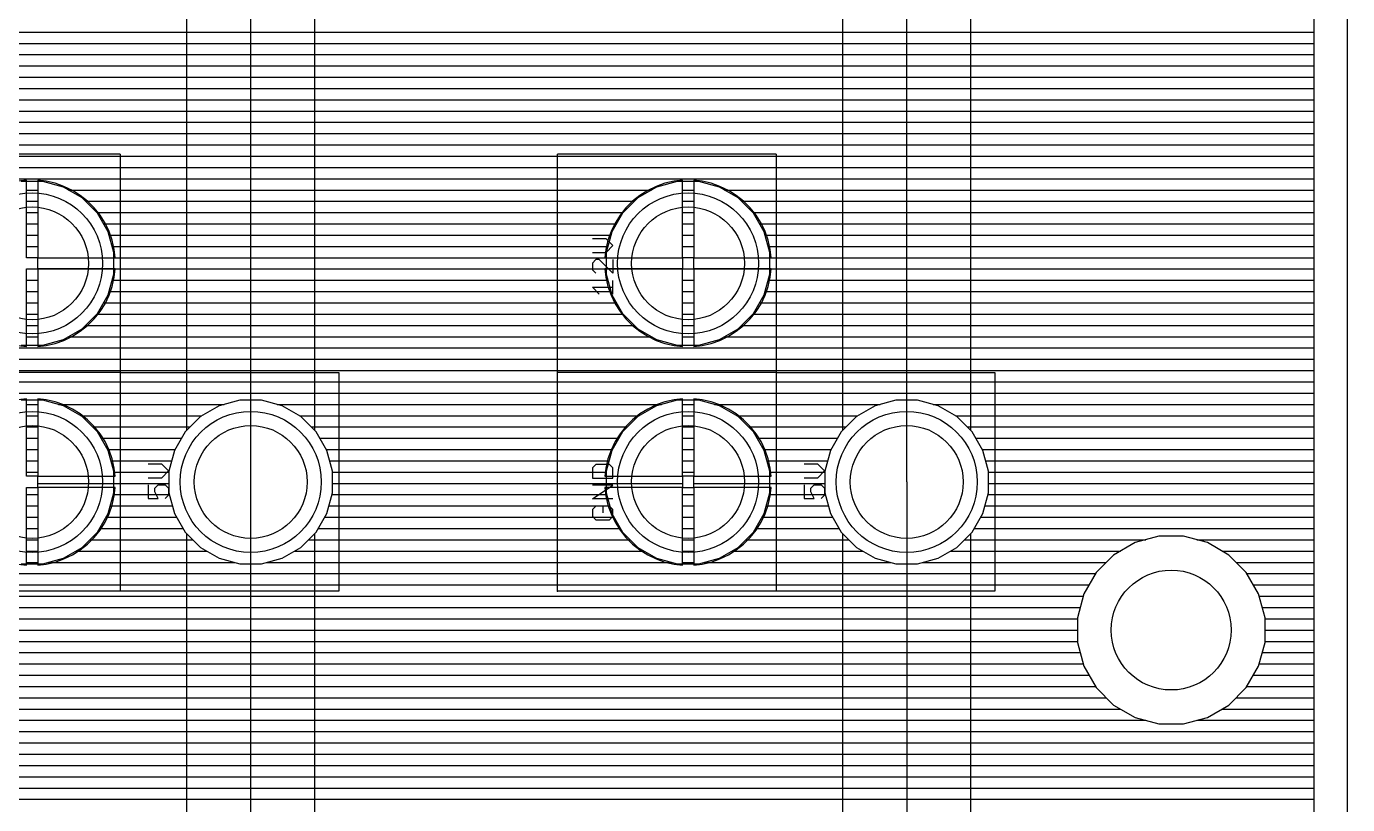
# Model space of a CAD drawing. Extents: x 0 to 5.05, y 0 to 8.75.
# Drawn here: x 3.177 to 5.05, y 6.553 to 7.656 of the extents above; entities that cross this region are included whole.
import ezdxf

# ---------------------------------------------------------------- set-up
doc = ezdxf.new("R2010")
doc.units = 0
for name, color, linetype in [('1', 22, 'CONTINUOUS'), ('16', 175, 'CONTINUOUS'), ('17', 82, 'CONTINUOUS'), ('20', 6, 'CONTINUOUS'), ('21', 253, 'CONTINUOUS'), ('23', 7, 'CONTINUOUS'), ('44', 253, 'CONTINUOUS'), ('51', 253, 'CONTINUOUS')]:
    doc.layers.add(name, color=color, linetype=linetype)

# ---------------------------------------------------------------- blocks, each defined once
blk = doc.blocks.new('ROUNDP')
blk.add_circle((0, 0), 0.5)

msp = doc.modelspace()

# ---------------------------------------------------------------- linework, layer by layer
at = {"layer": '1'}
for p, q in [((5.002, 8.702), (5.002, 0.048)), ((3.495, 7.01), (3.495, 7.94)), ((3.404, 7.866951), (3.404, 7.083049)), ((3.586, 7.083049), (3.586, 7.866951)), ((0.048, 7.648), (3.404, 7.648)), ((3.586, 7.648), (5.002, 7.648)), ((0.048, 7.632), (3.404, 7.632)), ((3.586, 7.632), (5.002, 7.632)), ((2.378932, 7.616), (3.404, 7.616)), ((3.586, 7.616), (5.002, 7.616)), ((2.412455, 7.6), (3.404, 7.6)), ((3.586, 7.6), (5.002, 7.6)), ((2.430049, 7.584), (3.404, 7.584)), ((2.442572, 7.568), (3.404, 7.568)), ((3.586, 7.584), (5.002, 7.584)), ((3.586, 7.568), (5.002, 7.568)), ((2.45181, 7.552), (3.404, 7.552)), ((3.586, 7.552), (5.002, 7.552)), ((2.456786, 7.536), (3.404, 7.536)), ((3.586, 7.536), (5.002, 7.536)), ((2.461, 7.52), (3.404, 7.52)), ((3.586, 7.52), (5.002, 7.52)), ((2.461, 7.504), (3.404, 7.504)), ((3.586, 7.504), (5.002, 7.504)), ((2.460537, 7.488), (3.404, 7.488)), ((3.586, 7.488), (5.002, 7.488)), ((2.450655, 7.456), (3.404, 7.456)), ((2.45625, 7.472), (3.404, 7.472)), ((3.586, 7.472), (5.002, 7.472)), ((3.586, 7.456), (5.002, 7.456)), ((2.441417, 7.44), (3.404, 7.44)), ((3.177, 7.437845), (3.165203, 7.436516)), ((3.177, 7.328), (3.177, 7.437845)), ((3.193, 7.437845), (3.193, 7.328)), ((3.204797, 7.436516), (3.193, 7.437845)), ((3.217718, 7.433567), (3.204797, 7.436516)), ((3.586, 7.44), (5.002, 7.44)), ((4.095203, 7.436516), (4.082282, 7.433567)), ((4.107, 7.437845), (4.095203, 7.436516)), ((4.107, 7.328), (4.107, 7.437845)), ((4.123, 7.437845), (4.123, 7.328)), ((4.134797, 7.436516), (4.123, 7.437845)), ((4.147718, 7.433567), (4.134797, 7.436516)), ((3.177, 7.424), (3.193, 7.424)), ((3.230228, 7.429189), (3.217718, 7.433567)), ((3.242169, 7.423439), (3.230228, 7.429189)), ((3.241004, 7.424), (3.404, 7.424)), ((3.253391, 7.416388), (3.242169, 7.423439)), ((3.586, 7.424), (4.058996, 7.424)), ((4.057831, 7.423439), (4.046609, 7.416388)), ((4.069772, 7.429189), (4.057831, 7.423439)), ((4.082282, 7.433567), (4.069772, 7.429189)), ((4.107, 7.424), (4.123, 7.424)), ((4.160228, 7.429189), (4.147718, 7.433567)), ((4.172169, 7.423439), (4.160228, 7.429189)), ((4.171004, 7.424), (5.002, 7.424)), ((4.183391, 7.416388), (4.172169, 7.423439)), ((3.177, 7.408), (3.193, 7.408)), ((3.263753, 7.408124), (3.253391, 7.416388)), ((3.273124, 7.398753), (3.263753, 7.408124)), ((3.263877, 7.408), (3.404, 7.408)), ((3.281388, 7.388391), (3.273124, 7.398753)), ((3.586, 7.408), (4.036123, 7.408)), ((4.026876, 7.398753), (4.018612, 7.388391)), ((4.036247, 7.408124), (4.026876, 7.398753)), ((4.046609, 7.416388), (4.036247, 7.408124)), ((4.107, 7.408), (4.123, 7.408)), ((4.193753, 7.408124), (4.183391, 7.416388)), ((4.203124, 7.398753), (4.193753, 7.408124)), ((4.193877, 7.408), (5.002, 7.408)), ((4.211388, 7.388391), (4.203124, 7.398753)), ((3.177, 7.392), (3.193, 7.392)), ((3.278509, 7.392), (3.404, 7.392)), ((3.288439, 7.377169), (3.281388, 7.388391)), ((3.586, 7.392), (4.021491, 7.392)), ((4.018612, 7.388391), (4.011561, 7.377169)), ((4.107, 7.392), (4.123, 7.392)), ((4.208509, 7.392), (5.002, 7.392)), ((4.218439, 7.377169), (4.211388, 7.388391)), ((3.177, 7.376), (3.193, 7.376)), ((3.294189, 7.365228), (3.288439, 7.377169)), ((3.289002, 7.376), (3.404, 7.376)), ((3.298567, 7.352718), (3.294189, 7.365228)), ((3.586, 7.376), (4.010998, 7.376)), ((4.00581, 7.365228), (4.001433, 7.352718)), ((4.011561, 7.377169), (4.00581, 7.365228)), ((4.107, 7.376), (4.123, 7.376)), ((4.224189, 7.365228), (4.218439, 7.377169)), ((4.219002, 7.376), (5.002, 7.376)), ((4.228567, 7.352718), (4.224189, 7.365228)), ((3.177, 7.36), (3.193, 7.36)), ((3.177, 7.344), (3.193, 7.344)), ((3.296019, 7.36), (3.404, 7.36)), ((3.301516, 7.339797), (3.298567, 7.352718)), ((3.300557, 7.344), (3.404, 7.344)), ((3.586, 7.36), (4.003981, 7.36)), ((3.586, 7.344), (3.999443, 7.344)), ((4.001433, 7.352718), (3.998484, 7.339797)), ((4.107, 7.36), (4.123, 7.36)), ((4.107, 7.344), (4.123, 7.344)), ((4.226019, 7.36), (5.002, 7.36)), ((4.231516, 7.339797), (4.228567, 7.352718)), ((4.230557, 7.344), (5.002, 7.344)), ((3.193, 7.328), (3.177, 7.328)), ((3.193, 7.312), (3.193, 7.328)), ((3.193, 7.328), (3.302845, 7.328)), ((3.302845, 7.328), (3.301516, 7.339797)), ((3.302845, 7.328), (3.404, 7.328)), ((3.586, 7.328), (3.997155, 7.328)), ((3.998484, 7.339797), (3.997155, 7.328)), ((3.997155, 7.328), (4.106999, 7.328)), ((4.106999, 7.328), (4.106999, 7.312)), ((4.123, 7.328), (4.107, 7.328)), ((4.123, 7.312), (4.123, 7.328)), ((4.123, 7.328), (4.232845, 7.328)), ((4.232845, 7.328), (4.231516, 7.339797)), ((4.232845, 7.328), (5.002, 7.328)), ((3.177, 7.202155), (3.177, 7.311999)), ((3.177, 7.311999), (3.193, 7.311999)), ((3.302845, 7.312), (3.193, 7.312)), ((3.193, 7.312), (3.404, 7.312)), ((3.193, 7.311999), (3.193, 7.202155)), ((3.301516, 7.300203), (3.302845, 7.312)), ((3.586, 7.312), (4.106999, 7.312)), ((4.106999, 7.312), (3.997155, 7.312)), ((3.997155, 7.312), (3.998484, 7.300203)), ((4.107, 7.202155), (4.107, 7.311999)), ((4.107, 7.311999), (4.123, 7.311999)), ((4.232845, 7.312), (4.123, 7.312)), ((4.123, 7.312), (5.002, 7.312)), ((4.123, 7.311999), (4.123, 7.202155)), ((4.231516, 7.300203), (4.232845, 7.312)), ((3.177, 7.296), (3.193, 7.296)), ((3.294189, 7.274772), (3.298567, 7.287282)), ((3.298567, 7.287282), (3.301516, 7.300203)), ((3.300557, 7.296), (3.404, 7.296)), ((3.586, 7.296), (3.999443, 7.296)), ((3.998484, 7.300203), (4.001433, 7.287282)), ((4.001433, 7.287282), (4.00581, 7.274772)), ((4.107, 7.296), (4.123, 7.296)), ((4.224189, 7.274772), (4.228567, 7.287282)), ((4.228567, 7.287282), (4.231516, 7.300203)), ((4.230557, 7.296), (5.002, 7.296)), ((3.177, 7.28), (3.193, 7.28)), ((3.288439, 7.262831), (3.294189, 7.274772)), ((3.296019, 7.28), (3.404, 7.28)), ((3.586, 7.28), (4.003981, 7.28)), ((4.00581, 7.274772), (4.011561, 7.262831)), ((4.107, 7.28), (4.123, 7.28)), ((4.218439, 7.262831), (4.224189, 7.274772)), ((4.226019, 7.28), (5.002, 7.28)), ((3.177, 7.264), (3.193, 7.264)), ((3.273124, 7.241247), (3.281388, 7.251609)), ((3.281388, 7.251609), (3.288439, 7.262831)), ((3.289002, 7.264), (3.404, 7.264)), ((3.586, 7.264), (4.010998, 7.264)), ((4.011561, 7.262831), (4.018612, 7.251609)), ((4.018612, 7.251609), (4.026876, 7.241247)), ((4.107, 7.264), (4.123, 7.264)), ((4.203124, 7.241247), (4.211388, 7.251609)), ((4.211388, 7.251609), (4.218439, 7.262831)), ((4.219002, 7.264), (5.002, 7.264)), ((3.177, 7.248), (3.193, 7.248)), ((3.177, 7.232), (3.193, 7.232)), ((3.253391, 7.223612), (3.263753, 7.231876)), ((3.263753, 7.231876), (3.273124, 7.241247)), ((3.263877, 7.232), (3.404, 7.232)), ((3.278509, 7.248), (3.404, 7.248)), ((3.586, 7.248), (4.02149, 7.248)), ((3.586, 7.232), (4.036123, 7.232)), ((4.026876, 7.241247), (4.036247, 7.231876)), ((4.036247, 7.231876), (4.046609, 7.223612)), ((4.107, 7.248), (4.123, 7.248)), ((4.107, 7.232), (4.123, 7.232)), ((4.183391, 7.223612), (4.193753, 7.231876)), ((4.193753, 7.231876), (4.203124, 7.241247)), ((4.193877, 7.232), (5.002, 7.232)), ((4.208509, 7.248), (5.002, 7.248)), ((3.177, 7.216), (3.193, 7.216)), ((3.230228, 7.21081), (3.242169, 7.216561)), ((3.241004, 7.216), (3.404, 7.216)), ((3.242169, 7.216561), (3.253391, 7.223612)), ((3.586, 7.216), (4.058996, 7.216)), ((4.046609, 7.223612), (4.057831, 7.216561)), ((4.057831, 7.216561), (4.069772, 7.21081)), ((4.107, 7.216), (4.123, 7.216)), ((4.160228, 7.21081), (4.172169, 7.216561)), ((4.171004, 7.216), (5.002, 7.216)), ((4.172169, 7.216561), (4.183391, 7.223612)), ((0.048, 7.2), (3.404, 7.2)), ((3.165203, 7.203484), (3.177, 7.202155)), ((3.193, 7.202155), (3.204797, 7.203484)), ((3.204797, 7.203484), (3.217718, 7.206433)), ((3.217718, 7.206433), (3.230228, 7.21081)), ((3.586, 7.2), (5.002, 7.2)), ((4.069772, 7.21081), (4.082282, 7.206433)), ((4.082282, 7.206433), (4.095203, 7.203484)), ((4.095203, 7.203484), (4.107, 7.202155)), ((4.123, 7.202155), (4.134797, 7.203484)), ((4.134797, 7.203484), (4.147718, 7.206433)), ((4.147718, 7.206433), (4.160228, 7.21081)), ((0.048, 7.184), (3.404, 7.184)), ((3.586, 7.184), (5.002, 7.184)), ((0.048, 7.168), (3.404, 7.168)), ((3.586, 7.168), (5.002, 7.168)), ((0.048, 7.152), (3.404, 7.152)), ((3.586, 7.152), (5.002, 7.152)), ((0.048, 7.136), (3.404, 7.136)), ((3.200272, 7.126), (3.169728, 7.126)), ((3.229774, 7.118095), (3.200272, 7.126)), ((3.222664, 7.12), (3.404, 7.12)), ((3.256226, 7.102823), (3.229774, 7.118095)), ((3.586, 7.136), (5.002, 7.136)), ((3.586, 7.12), (4.077336, 7.12)), ((4.070226, 7.118095), (4.043774, 7.102823)), ((4.099728, 7.126), (4.070226, 7.118095)), ((4.130272, 7.126), (4.099728, 7.126)), ((4.159774, 7.118095), (4.130272, 7.126)), ((4.152664, 7.12), (4.387336, 7.12)), ((4.186226, 7.102823), (4.159774, 7.118095)), ((4.380226, 7.118095), (4.353774, 7.102823)), ((4.409728, 7.126), (4.380226, 7.118095)), ((4.440272, 7.126), (4.409728, 7.126)), ((4.469774, 7.118095), (4.440272, 7.126)), ((4.462664, 7.12), (5.002, 7.12)), ((4.496226, 7.102823), (4.469774, 7.118095)), ((3.254187, 7.104), (3.404, 7.104)), ((3.277823, 7.081226), (3.256226, 7.102823)), ((3.586, 7.104), (4.045813, 7.104)), ((4.043774, 7.102823), (4.022177, 7.081226)), ((4.184187, 7.104), (4.355813, 7.104)), ((4.207823, 7.081226), (4.186226, 7.102823)), ((4.353774, 7.102823), (4.332177, 7.081226)), ((4.494187, 7.104), (5.002, 7.104)), ((4.517823, 7.081226), (4.496226, 7.102823)), ((3.271049, 7.088), (3.404, 7.088)), ((3.293095, 7.054774), (3.277823, 7.081226)), ((3.402177, 7.081226), (3.386905, 7.054774)), ((3.404, 7.083049), (3.402177, 7.081226)), ((3.586, 7.088), (4.028951, 7.088)), ((3.587823, 7.081226), (3.586, 7.083049)), ((3.603095, 7.054774), (3.587823, 7.081226)), ((4.022177, 7.081226), (4.006905, 7.054774)), ((4.201049, 7.088), (4.338951, 7.088)), ((4.223095, 7.054774), (4.207823, 7.081226)), ((4.332177, 7.081226), (4.316905, 7.054774)), ((4.511049, 7.088), (5.002, 7.088)), ((4.533095, 7.054774), (4.517823, 7.081226)), ((3.283149, 7.072), (3.396851, 7.072)), ((3.593149, 7.072), (4.016851, 7.072)), ((4.213149, 7.072), (4.326851, 7.072)), ((4.523149, 7.072), (5.002, 7.072)), ((3.292387, 7.056), (3.387613, 7.056)), ((3.301, 7.025272), (3.293095, 7.054774)), ((3.386905, 7.054774), (3.379, 7.025272)), ((3.602387, 7.056), (4.007613, 7.056)), ((3.611, 7.025272), (3.603095, 7.054774)), ((4.006905, 7.054774), (3.999, 7.025272)), ((4.222387, 7.056), (4.317613, 7.056)), ((4.231, 7.025272), (4.223095, 7.054774)), ((4.316905, 7.054774), (4.309, 7.025272)), ((4.532387, 7.056), (5.002, 7.056)), ((4.541, 7.025272), (4.533095, 7.054774)), ((3.297054, 7.04), (3.382946, 7.04)), ((3.301, 6.994728), (3.301, 7.025272)), ((3.301, 7.024), (3.379, 7.024)), ((3.379, 7.025272), (3.379, 6.994728)), ((3.607054, 7.04), (4.002946, 7.04)), ((3.611, 6.994728), (3.611, 7.025272)), ((3.611, 7.024), (3.999, 7.024)), ((3.999, 7.025272), (3.999, 6.994728)), ((4.227054, 7.04), (4.312946, 7.04)), ((4.231, 6.994728), (4.231, 7.025272)), ((4.231, 7.024), (4.309, 7.024)), ((4.309, 7.025272), (4.309, 6.994728)), ((4.537054, 7.04), (5.002, 7.04)), ((4.541, 6.994728), (4.541, 7.025272)), ((4.541, 7.024), (5.002, 7.024)), ((3.301, 7.008), (3.379, 7.008)), ((3.611, 7.008), (3.999, 7.008)), ((4.231, 7.008), (4.309, 7.008)), ((4.425, 7.01), (4.425, 6.08)), ((4.541, 7.008), (5.002, 7.008)), ((3.293095, 6.965226), (3.301, 6.994728)), ((3.300269, 6.992), (3.379731, 6.992)), ((3.379, 6.994728), (3.386905, 6.965226)), ((3.603095, 6.965226), (3.611, 6.994728)), ((3.610269, 6.992), (3.999731, 6.992)), ((3.999, 6.994728), (4.006905, 6.965226)), ((4.223095, 6.965226), (4.231, 6.994728)), ((4.230269, 6.992), (4.309731, 6.992)), ((4.309, 6.994728), (4.316905, 6.965226)), ((4.533095, 6.965226), (4.541, 6.994728)), ((4.540269, 6.992), (5.002, 6.992)), ((3.295982, 6.976), (3.384018, 6.976)), ((3.605982, 6.976), (4.004018, 6.976)), ((4.225982, 6.976), (4.314018, 6.976)), ((4.535982, 6.976), (5.002, 6.976)), ((3.277823, 6.938774), (3.293095, 6.965226)), ((3.290078, 6.96), (3.389922, 6.96)), ((3.386905, 6.965226), (3.402177, 6.938774)), ((3.587823, 6.938774), (3.603095, 6.965226)), ((3.600078, 6.96), (4.009922, 6.96)), ((4.006905, 6.965226), (4.022177, 6.938774)), ((4.207823, 6.938774), (4.223095, 6.965226)), ((4.220078, 6.96), (4.319922, 6.96)), ((4.316905, 6.965226), (4.332177, 6.938774)), ((4.517823, 6.938774), (4.533095, 6.965226)), ((4.530078, 6.96), (5.002, 6.96)), ((3.256226, 6.917177), (3.277823, 6.938774)), ((3.28084, 6.944), (3.39916, 6.944)), ((3.402177, 6.938774), (3.423774, 6.917177)), ((3.566226, 6.917177), (3.587823, 6.938774)), ((3.59084, 6.944), (4.01916, 6.944)), ((4.022177, 6.938774), (4.043774, 6.917177)), ((4.186226, 6.917177), (4.207823, 6.938774)), ((4.21084, 6.944), (4.32916, 6.944)), ((4.332177, 6.938774), (4.334, 6.936951)), ((4.334, 6.936951), (4.334, 6.153049)), ((4.516, 6.936951), (4.517823, 6.938774)), ((4.516, 6.153049), (4.516, 6.936951)), ((4.52084, 6.944), (5.002, 6.944)), ((4.78249, 6.933), (4.748664, 6.923936)), ((4.81751, 6.933), (4.78249, 6.933)), ((4.851336, 6.923936), (4.81751, 6.933)), ((3.229774, 6.901905), (3.256226, 6.917177)), ((3.247259, 6.912), (3.432741, 6.912)), ((3.267049, 6.928), (3.412951, 6.928)), ((3.423774, 6.917177), (3.450226, 6.901905)), ((3.539774, 6.901905), (3.566226, 6.917177)), ((3.557259, 6.912), (4.052741, 6.912)), ((3.577049, 6.928), (4.032951, 6.928)), ((4.043774, 6.917177), (4.070226, 6.901905)), ((4.159774, 6.901905), (4.186226, 6.917177)), ((4.177259, 6.912), (4.334, 6.912)), ((4.197049, 6.928), (4.334, 6.928)), ((4.516, 6.928), (4.76383, 6.928)), ((4.516, 6.912), (4.72799, 6.912)), ((4.748664, 6.923936), (4.718336, 6.906426)), ((4.83617, 6.928), (5.002, 6.928)), ((4.881664, 6.906426), (4.851336, 6.923936)), ((4.87201, 6.912), (5.002, 6.912)), ((3.169728, 6.894), (3.200272, 6.894)), ((3.200272, 6.894), (3.229774, 6.901905)), ((3.207736, 6.896), (3.472264, 6.896)), ((3.450226, 6.901905), (3.479728, 6.894)), ((3.479728, 6.894), (3.510272, 6.894)), ((3.510272, 6.894), (3.539774, 6.901905)), ((3.517736, 6.896), (4.092264, 6.896)), ((4.070226, 6.901905), (4.099728, 6.894)), ((4.099728, 6.894), (4.130272, 6.894)), ((4.130272, 6.894), (4.159774, 6.901905)), ((4.137736, 6.896), (4.334, 6.896)), ((4.516, 6.896), (4.70791, 6.896)), ((4.718336, 6.906426), (4.693573, 6.881664)), ((4.906426, 6.881664), (4.881664, 6.906426)), ((4.89209, 6.896), (5.002, 6.896)), ((2.857387, 6.88), (4.334, 6.88)), ((4.516, 6.88), (4.692613, 6.88)), ((4.693573, 6.881664), (4.676064, 6.851336)), ((4.923936, 6.851336), (4.906426, 6.881664)), ((4.907387, 6.88), (5.002, 6.88)), ((2.866625, 6.864), (4.334, 6.864)), ((4.516, 6.864), (4.683375, 6.864)), ((4.916625, 6.864), (5.002, 6.864)), ((2.87483, 6.848), (4.334, 6.848)), ((4.516, 6.848), (4.67517, 6.848)), ((4.676064, 6.851336), (4.667, 6.81751)), ((4.933, 6.81751), (4.923936, 6.851336)), ((4.92483, 6.848), (5.002, 6.848)), ((2.879117, 6.832), (4.334, 6.832)), ((4.516, 6.832), (4.670883, 6.832)), ((4.929117, 6.832), (5.002, 6.832)), ((2.883, 6.816), (4.334, 6.816)), ((2.883, 6.8), (4.334, 6.8)), ((4.516, 6.816), (4.667, 6.816)), ((4.516, 6.8), (4.667, 6.8)), ((4.667, 6.81751), (4.667, 6.78249)), ((4.933, 6.78249), (4.933, 6.81751)), ((4.933, 6.816), (5.002, 6.816)), ((4.933, 6.8), (5.002, 6.8)), ((2.883, 6.784), (4.334, 6.784)), ((4.516, 6.784), (4.667, 6.784)), ((4.667, 6.78249), (4.676064, 6.748664)), ((4.923936, 6.748664), (4.933, 6.78249)), ((4.933, 6.784), (5.002, 6.784)), ((2.879117, 6.768), (4.334, 6.768)), ((4.516, 6.768), (4.670883, 6.768)), ((4.929117, 6.768), (5.002, 6.768)), ((2.87483, 6.752), (4.334, 6.752)), ((4.516, 6.752), (4.67517, 6.752)), ((4.676064, 6.748664), (4.693573, 6.718336)), ((4.906426, 6.718336), (4.923936, 6.748664)), ((4.92483, 6.752), (5.002, 6.752)), ((2.866625, 6.736), (4.334, 6.736)), ((4.516, 6.736), (4.683375, 6.736)), ((4.916625, 6.736), (5.002, 6.736)), ((2.857387, 6.72), (4.334, 6.72)), ((4.516, 6.72), (4.692613, 6.72)), ((4.693573, 6.718336), (4.718336, 6.693573)), ((4.881664, 6.693573), (4.906426, 6.718336)), ((4.907387, 6.72), (5.002, 6.72)), ((2.82201, 6.688), (4.334, 6.688)), ((2.84209, 6.704), (4.334, 6.704)), ((4.516, 6.704), (4.707909, 6.704)), ((4.516, 6.688), (4.72799, 6.688)), ((4.718336, 6.693573), (4.748664, 6.676064)), ((4.851336, 6.676064), (4.881664, 6.693573)), ((4.87201, 6.688), (5.002, 6.688)), ((4.89209, 6.704), (5.002, 6.704)), ((2.78617, 6.672), (4.334, 6.672)), ((4.516, 6.672), (4.76383, 6.672)), ((4.748664, 6.676064), (4.78249, 6.667)), ((4.81751, 6.667), (4.851336, 6.676064)), ((4.83617, 6.672), (5.002, 6.672)), ((1.624693, 6.656), (4.334, 6.656)), ((4.516, 6.656), (5.002, 6.656)), ((4.78249, 6.667), (4.81751, 6.667)), ((1.608693, 6.64), (4.334, 6.64)), ((4.516, 6.64), (5.002, 6.64)), ((1.592693, 6.624), (4.334, 6.624)), ((4.516, 6.624), (5.002, 6.624)), ((1.576693, 6.608), (4.334, 6.608)), ((4.516, 6.608), (5.002, 6.608)), ((1.544693, 6.576), (4.334, 6.576)), ((1.560693, 6.592), (4.334, 6.592)), ((4.516, 6.592), (5.002, 6.592)), ((4.516, 6.576), (5.002, 6.576)), ((1.528693, 6.56), (4.334, 6.56)), ((4.516, 6.56), (5.002, 6.56))]:
    msp.add_line(p, q, dxfattribs=at)
at = {"layer": '16'}
for p, q in [((5.002, 8.702), (5.002, 0.048)), ((4.425, 7.01), (4.425, 7.94)), ((4.334, 7.866951), (4.334, 7.083049)), ((4.516, 7.083049), (4.516, 7.866951)), ((1.626693, 7.648), (4.334, 7.648)), ((4.516, 7.648), (5.002, 7.648)), ((1.610693, 7.632), (4.334, 7.632)), ((4.516, 7.632), (5.002, 7.632)), ((2.385054, 7.616), (4.334, 7.616)), ((4.516, 7.616), (5.002, 7.616)), ((2.415131, 7.6), (4.334, 7.6)), ((4.516, 7.6), (5.002, 7.6)), ((2.432877, 7.584), (4.334, 7.584)), ((2.444775, 7.568), (4.334, 7.568)), ((4.516, 7.584), (5.002, 7.584)), ((4.516, 7.568), (5.002, 7.568)), ((2.453336, 7.552), (4.334, 7.552)), ((4.516, 7.552), (5.002, 7.552)), ((2.458959, 7.536), (4.334, 7.536)), ((4.516, 7.536), (5.002, 7.536)), ((2.462056, 7.52), (4.334, 7.52)), ((4.516, 7.52), (5.002, 7.52)), ((2.353, 7.504), (4.334, 7.504)), ((4.516, 7.504), (5.002, 7.504)), ((2.461831, 7.488), (4.334, 7.488)), ((4.516, 7.488), (5.002, 7.488)), ((2.452373, 7.456), (4.334, 7.456)), ((2.458468, 7.472), (4.334, 7.472)), ((4.516, 7.472), (5.002, 7.472)), ((4.516, 7.456), (5.002, 7.456)), ((2.443518, 7.44), (4.334, 7.44)), ((3.200272, 7.436), (3.169728, 7.436)), ((3.229774, 7.428095), (3.200272, 7.436)), ((4.099728, 7.436), (4.070226, 7.428095)), ((4.130272, 7.436), (4.099728, 7.436)), ((4.159774, 7.428095), (4.130272, 7.436)), ((4.516, 7.44), (5.002, 7.44)), ((3.256226, 7.412823), (3.229774, 7.428095)), ((3.236867, 7.424), (4.063133, 7.424)), ((4.070226, 7.428095), (4.043774, 7.412823)), ((4.186226, 7.412823), (4.159774, 7.428095)), ((4.166867, 7.424), (4.334, 7.424)), ((4.516, 7.424), (5.002, 7.424)), ((3.277823, 7.391226), (3.256226, 7.412823)), ((3.261049, 7.408), (4.038951, 7.408)), ((4.043774, 7.412823), (4.022177, 7.391226)), ((4.207823, 7.391226), (4.186226, 7.412823)), ((4.191049, 7.408), (4.334, 7.408)), ((4.516, 7.408), (5.002, 7.408)), ((3.277049, 7.392), (4.022951, 7.392)), ((3.293095, 7.364774), (3.277823, 7.391226)), ((4.022177, 7.391226), (4.006905, 7.364774)), ((4.207049, 7.392), (4.334, 7.392)), ((4.223095, 7.364774), (4.207823, 7.391226)), ((4.516, 7.392), (5.002, 7.392)), ((3.286614, 7.376), (4.013386, 7.376)), ((3.301, 7.335272), (3.293095, 7.364774)), ((4.006905, 7.364774), (3.999, 7.335272)), ((4.216614, 7.376), (4.334, 7.376)), ((4.231, 7.335272), (4.223095, 7.364774)), ((4.516, 7.376), (5.002, 7.376)), ((3.294374, 7.36), (4.005626, 7.36)), ((3.298661, 7.344), (4.001339, 7.344)), ((4.224374, 7.36), (4.334, 7.36)), ((4.228661, 7.344), (4.334, 7.344)), ((4.516, 7.36), (5.002, 7.36)), ((4.516, 7.344), (5.002, 7.344)), ((3.301, 7.304728), (3.301, 7.335272)), ((3.301, 7.328), (3.999, 7.328)), ((3.999, 7.335272), (3.999, 7.304728)), ((4.231, 7.304728), (4.231, 7.335272)), ((4.231, 7.328), (4.334, 7.328)), ((4.516, 7.328), (5.002, 7.328)), ((3.293095, 7.275226), (3.301, 7.304728)), ((3.301, 7.312), (3.999, 7.312)), ((3.999, 7.304728), (4.006905, 7.275226)), ((4.223095, 7.275226), (4.231, 7.304728)), ((4.231, 7.312), (4.334, 7.312)), ((4.516, 7.312), (5.002, 7.312)), ((3.298661, 7.296), (4.001339, 7.296)), ((4.228661, 7.296), (4.334, 7.296)), ((4.516, 7.296), (5.002, 7.296)), ((3.277823, 7.248774), (3.293095, 7.275226)), ((3.294374, 7.28), (4.005626, 7.28)), ((4.006905, 7.275226), (4.022177, 7.248774)), ((4.207823, 7.248774), (4.223095, 7.275226)), ((4.224374, 7.28), (4.334, 7.28)), ((4.516, 7.28), (5.002, 7.28)), ((3.256226, 7.227177), (3.277823, 7.248774)), ((3.286614, 7.264), (4.013386, 7.264)), ((4.022177, 7.248774), (4.043774, 7.227177)), ((4.186226, 7.227177), (4.207823, 7.248774)), ((4.216614, 7.264), (4.334, 7.264)), ((4.516, 7.264), (5.002, 7.264)), ((3.261049, 7.232), (4.038951, 7.232)), ((3.277049, 7.248), (4.022951, 7.248)), ((4.191049, 7.232), (4.334, 7.232)), ((4.207049, 7.248), (4.334, 7.248)), ((4.516, 7.248), (5.002, 7.248)), ((4.516, 7.232), (5.002, 7.232)), ((3.200272, 7.204), (3.229774, 7.211905)), ((3.229774, 7.211905), (3.256226, 7.227177)), ((3.236867, 7.216), (4.063133, 7.216)), ((4.043774, 7.227177), (4.070226, 7.211905)), ((4.070226, 7.211905), (4.099728, 7.204)), ((4.130272, 7.204), (4.159774, 7.211905)), ((4.159774, 7.211905), (4.186226, 7.227177)), ((4.166867, 7.216), (4.334, 7.216)), ((4.516, 7.216), (5.002, 7.216)), ((1.548693, 7.2), (4.334, 7.2)), ((3.169728, 7.204), (3.200272, 7.204)), ((4.099728, 7.204), (4.130272, 7.204)), ((4.516, 7.2), (5.002, 7.2)), ((1.532693, 7.184), (4.334, 7.184)), ((4.516, 7.184), (5.002, 7.184)), ((1.516693, 7.168), (4.334, 7.168)), ((4.516, 7.168), (5.002, 7.168)), ((1.500693, 7.152), (4.334, 7.152)), ((4.516, 7.152), (5.002, 7.152)), ((1.484693, 7.136), (4.334, 7.136)), ((3.177, 7.127845), (3.165203, 7.126516)), ((3.177, 7.018), (3.177, 7.127845)), ((3.177, 7.12), (3.193, 7.12)), ((3.204797, 7.126516), (3.193, 7.127845)), ((3.193, 7.127845), (3.193, 7.018)), ((3.217718, 7.123567), (3.204797, 7.126516)), ((3.230228, 7.119189), (3.217718, 7.123567)), ((3.227911, 7.12), (3.457336, 7.12)), ((3.242169, 7.113439), (3.230228, 7.119189)), ((3.450226, 7.118095), (3.423774, 7.102823)), ((3.479728, 7.126), (3.450226, 7.118095)), ((3.510272, 7.126), (3.479728, 7.126)), ((3.539774, 7.118095), (3.510272, 7.126)), ((3.532664, 7.12), (4.072089, 7.12)), ((3.566226, 7.102823), (3.539774, 7.118095)), ((4.069772, 7.119189), (4.057831, 7.113439)), ((4.082282, 7.123567), (4.069772, 7.119189)), ((4.095203, 7.126516), (4.082282, 7.123567)), ((4.107, 7.127845), (4.095203, 7.126516)), ((4.107, 7.018), (4.107, 7.127845)), ((4.107, 7.12), (4.123, 7.12)), ((4.134797, 7.126516), (4.123, 7.127845)), ((4.123, 7.127845), (4.123, 7.018)), ((4.147718, 7.123567), (4.134797, 7.126516)), ((4.160228, 7.119189), (4.147718, 7.123567)), ((4.157911, 7.12), (4.334, 7.12)), ((4.172169, 7.113439), (4.160228, 7.119189)), ((4.516, 7.136), (5.002, 7.136)), ((4.516, 7.12), (5.002, 7.12)), ((3.177, 7.104), (3.193, 7.104)), ((3.253391, 7.106388), (3.242169, 7.113439)), ((3.263753, 7.098124), (3.253391, 7.106388)), ((3.256385, 7.104), (3.425813, 7.104)), ((3.423774, 7.102823), (3.402177, 7.081226)), ((3.564187, 7.104), (4.043615, 7.104)), ((3.587823, 7.081226), (3.566226, 7.102823)), ((4.046609, 7.106388), (4.036247, 7.098124)), ((4.057831, 7.113439), (4.046609, 7.106388)), ((4.107, 7.104), (4.123, 7.104)), ((4.183391, 7.106388), (4.172169, 7.113439)), ((4.193753, 7.098124), (4.183391, 7.106388)), ((4.186385, 7.104), (4.334, 7.104)), ((4.516, 7.104), (5.002, 7.104)), ((3.177, 7.088), (3.193, 7.088)), ((3.273124, 7.088753), (3.263753, 7.098124)), ((3.281388, 7.078391), (3.273124, 7.088753)), ((3.273725, 7.088), (3.408951, 7.088)), ((3.402177, 7.081226), (3.386905, 7.054774)), ((3.581049, 7.088), (4.026275, 7.088)), ((3.603095, 7.054774), (3.587823, 7.081226)), ((4.026876, 7.088753), (4.018612, 7.078391)), ((4.036247, 7.098124), (4.026876, 7.088753)), ((4.107, 7.088), (4.123, 7.088)), ((4.203124, 7.088753), (4.193753, 7.098124)), ((4.211388, 7.078391), (4.203124, 7.088753)), ((4.203725, 7.088), (4.334, 7.088)), ((4.332177, 7.081226), (4.316905, 7.054774)), ((4.334, 7.083049), (4.332177, 7.081226)), ((4.516, 7.088), (5.002, 7.088)), ((4.517823, 7.081226), (4.516, 7.083049)), ((4.533095, 7.054774), (4.517823, 7.081226)), ((3.177, 7.072), (3.193, 7.072)), ((3.288439, 7.067169), (3.281388, 7.078391)), ((3.285403, 7.072), (3.396851, 7.072)), ((3.294189, 7.055228), (3.288439, 7.067169)), ((3.593149, 7.072), (4.014597, 7.072)), ((4.011561, 7.067169), (4.00581, 7.055228)), ((4.018612, 7.078391), (4.011561, 7.067169)), ((4.107, 7.072), (4.123, 7.072)), ((4.218439, 7.067169), (4.211388, 7.078391)), ((4.215403, 7.072), (4.326851, 7.072)), ((4.224189, 7.055228), (4.218439, 7.067169)), ((4.523149, 7.072), (5.002, 7.072)), ((3.177, 7.056), (3.193, 7.056)), ((3.293818, 7.056), (3.387613, 7.056)), ((3.298567, 7.042718), (3.294189, 7.055228)), ((3.301516, 7.029797), (3.298567, 7.042718)), ((3.386905, 7.054774), (3.379, 7.025272)), ((3.602387, 7.056), (4.006182, 7.056)), ((3.611, 7.025272), (3.603095, 7.054774)), ((4.001433, 7.042718), (3.998484, 7.029797)), ((4.00581, 7.055228), (4.001433, 7.042718)), ((4.107, 7.056), (4.123, 7.056)), ((4.223818, 7.056), (4.317613, 7.056)), ((4.228567, 7.042718), (4.224189, 7.055228)), ((4.231516, 7.029797), (4.228567, 7.042718)), ((4.316905, 7.054774), (4.309, 7.025272)), ((4.532387, 7.056), (5.002, 7.056)), ((4.541, 7.025272), (4.533095, 7.054774)), ((3.177, 7.04), (3.193, 7.04)), ((3.177, 7.024), (3.193, 7.024)), ((3.299187, 7.04), (3.382946, 7.04)), ((3.302845, 7.018), (3.301516, 7.029797)), ((3.302169, 7.024), (3.379, 7.024)), ((3.379, 7.025272), (3.379, 6.994728)), ((3.607054, 7.04), (4.000813, 7.04)), ((3.611, 6.994728), (3.611, 7.025272)), ((3.611, 7.024), (3.997831, 7.024)), ((3.998484, 7.029797), (3.997155, 7.018)), ((4.107, 7.04), (4.123, 7.04)), ((4.107, 7.024), (4.123, 7.024)), ((4.229187, 7.04), (4.312946, 7.04)), ((4.232845, 7.018), (4.231516, 7.029797)), ((4.232169, 7.024), (4.309, 7.024)), ((4.309, 7.025272), (4.309, 6.994728)), ((4.537054, 7.04), (5.002, 7.04)), ((4.541, 6.994728), (4.541, 7.025272)), ((4.541, 7.024), (5.002, 7.024)), ((3.193, 7.018), (3.177, 7.018)), ((3.193, 7.002), (3.193, 7.018)), ((3.193, 7.018), (3.302845, 7.018)), ((3.193, 7.008), (3.379, 7.008)), ((3.495, 6.08), (3.495, 7.01)), ((3.611, 7.008), (4.106999, 7.008)), ((3.997155, 7.018), (4.106999, 7.018)), ((4.106999, 7.018), (4.106999, 7.002)), ((4.123, 7.018), (4.107, 7.018)), ((4.123, 7.002), (4.123, 7.018)), ((4.123, 7.018), (4.232845, 7.018)), ((4.123, 7.008), (4.309, 7.008)), ((4.541, 7.008), (5.002, 7.008)), ((3.177, 6.892155), (3.177, 7.001999)), ((3.177, 7.001999), (3.193, 7.001999)), ((3.177, 6.992), (3.193, 6.992)), ((3.302845, 7.002), (3.193, 7.002)), ((3.193, 7.001999), (3.193, 6.892155)), ((3.298567, 6.977282), (3.301516, 6.990203)), ((3.301516, 6.990203), (3.302845, 7.002)), ((3.301718, 6.992), (3.379731, 6.992)), ((3.379, 6.994728), (3.386905, 6.965226)), ((3.603095, 6.965226), (3.611, 6.994728)), ((3.610269, 6.992), (3.998281, 6.992)), ((4.106999, 7.002), (3.997155, 7.002)), ((3.997155, 7.002), (3.998484, 6.990203)), ((3.998484, 6.990203), (4.001433, 6.977282)), ((4.107, 6.892155), (4.107, 7.001999)), ((4.107, 7.001999), (4.123, 7.001999)), ((4.107, 6.992), (4.123, 6.992)), ((4.232845, 7.002), (4.123, 7.002)), ((4.123, 7.001999), (4.123, 6.892155)), ((4.228567, 6.977282), (4.231516, 6.990203)), ((4.231516, 6.990203), (4.232845, 7.002)), ((4.231718, 6.992), (4.309731, 6.992)), ((4.309, 6.994728), (4.316905, 6.965226)), ((4.533095, 6.965226), (4.541, 6.994728)), ((4.540269, 6.992), (5.002, 6.992)), ((3.177, 6.976), (3.193, 6.976)), ((3.294189, 6.964772), (3.298567, 6.977282)), ((3.298118, 6.976), (3.384018, 6.976)), ((3.605982, 6.976), (4.001882, 6.976)), ((4.001433, 6.977282), (4.00581, 6.964772)), ((4.107, 6.976), (4.123, 6.976)), ((4.224189, 6.964772), (4.228567, 6.977282)), ((4.228118, 6.976), (4.314018, 6.976)), ((4.535982, 6.976), (5.002, 6.976)), ((3.177, 6.96), (3.193, 6.96)), ((3.281388, 6.941609), (3.288439, 6.952831)), ((3.288439, 6.952831), (3.294189, 6.964772)), ((3.291891, 6.96), (3.389922, 6.96)), ((3.386905, 6.965226), (3.402177, 6.938774)), ((3.587823, 6.938774), (3.603095, 6.965226)), ((3.600078, 6.96), (4.008109, 6.96)), ((4.00581, 6.964772), (4.011561, 6.952831)), ((4.011561, 6.952831), (4.018612, 6.941609)), ((4.107, 6.96), (4.123, 6.96)), ((4.211388, 6.941609), (4.218439, 6.952831)), ((4.218439, 6.952831), (4.224189, 6.964772)), ((4.221891, 6.96), (4.319922, 6.96)), ((4.316905, 6.965226), (4.332177, 6.938774)), ((4.517823, 6.938774), (4.533095, 6.965226)), ((4.530078, 6.96), (5.002, 6.96)), ((3.177, 6.944), (3.193, 6.944)), ((3.263753, 6.921876), (3.273124, 6.931247)), ((3.273124, 6.931247), (3.281388, 6.941609)), ((3.28289, 6.944), (3.39916, 6.944)), ((3.402177, 6.938774), (3.404, 6.936951)), ((3.404, 6.936951), (3.404, 6.153049)), ((3.586, 6.936951), (3.587823, 6.938774)), ((3.586, 6.153049), (3.586, 6.936951)), ((3.59084, 6.944), (4.01711, 6.944)), ((4.018612, 6.941609), (4.026876, 6.931247)), ((4.026876, 6.931247), (4.036247, 6.921876)), ((4.107, 6.944), (4.123, 6.944)), ((4.193753, 6.921876), (4.203124, 6.931247)), ((4.203124, 6.931247), (4.211388, 6.941609)), ((4.21289, 6.944), (4.32916, 6.944)), ((4.332177, 6.938774), (4.353774, 6.917177)), ((4.496226, 6.917177), (4.517823, 6.938774)), ((4.52084, 6.944), (5.002, 6.944)), ((4.78249, 6.933), (4.748664, 6.923936)), ((4.81751, 6.933), (4.78249, 6.933)), ((4.851336, 6.923936), (4.81751, 6.933)), ((3.177, 6.928), (3.193, 6.928)), ((3.177, 6.912), (3.193, 6.912)), ((3.242169, 6.906561), (3.253391, 6.913612)), ((3.250825, 6.912), (3.404, 6.912)), ((3.253391, 6.913612), (3.263753, 6.921876)), ((3.269877, 6.928), (3.404, 6.928)), ((3.586, 6.928), (4.030123, 6.928)), ((3.586, 6.912), (4.049175, 6.912)), ((4.036247, 6.921876), (4.046609, 6.913612)), ((4.046609, 6.913612), (4.057831, 6.906561)), ((4.107, 6.928), (4.123, 6.928)), ((4.107, 6.912), (4.123, 6.912)), ((4.172169, 6.906561), (4.183391, 6.913612)), ((4.180825, 6.912), (4.362741, 6.912)), ((4.183391, 6.913612), (4.193753, 6.921876)), ((4.199877, 6.928), (4.342951, 6.928)), ((4.353774, 6.917177), (4.380226, 6.901905)), ((4.469774, 6.901905), (4.496226, 6.917177)), ((4.487259, 6.912), (4.72799, 6.912)), ((4.507049, 6.928), (4.76383, 6.928)), ((4.748664, 6.923936), (4.718336, 6.906426)), ((4.83617, 6.928), (5.002, 6.928)), ((4.881664, 6.906426), (4.851336, 6.923936)), ((4.87201, 6.912), (5.002, 6.912)), ((3.165203, 6.893484), (3.177, 6.892155)), ((3.177, 6.896), (3.193, 6.896)), ((3.193, 6.892155), (3.204797, 6.893484)), ((3.204797, 6.893484), (3.217718, 6.896433)), ((3.21582, 6.896), (3.404, 6.896)), ((3.217718, 6.896433), (3.230228, 6.90081)), ((3.230228, 6.90081), (3.242169, 6.906561)), ((3.586, 6.896), (4.084179, 6.896)), ((4.057831, 6.906561), (4.069772, 6.90081)), ((4.069772, 6.90081), (4.082282, 6.896433)), ((4.082282, 6.896433), (4.095203, 6.893484)), ((4.095203, 6.893484), (4.107, 6.892155)), ((4.107, 6.896), (4.123, 6.896)), ((4.123, 6.892155), (4.134797, 6.893484)), ((4.134797, 6.893484), (4.147718, 6.896433)), ((4.14582, 6.896), (4.402264, 6.896)), ((4.147718, 6.896433), (4.160228, 6.90081)), ((4.160228, 6.90081), (4.172169, 6.906561)), ((4.380226, 6.901905), (4.409728, 6.894)), ((4.409728, 6.894), (4.440272, 6.894)), ((4.440272, 6.894), (4.469774, 6.901905)), ((4.447736, 6.896), (4.70791, 6.896)), ((4.718336, 6.906426), (4.693573, 6.881664)), ((4.906426, 6.881664), (4.881664, 6.906426)), ((4.89209, 6.896), (5.002, 6.896)), ((2.857387, 6.88), (3.404, 6.88)), ((3.586, 6.88), (4.692613, 6.88)), ((4.693573, 6.881664), (4.676064, 6.851336)), ((4.923936, 6.851336), (4.906426, 6.881664)), ((4.907387, 6.88), (5.002, 6.88)), ((2.866625, 6.864), (3.404, 6.864)), ((3.586, 6.864), (4.683375, 6.864)), ((4.916625, 6.864), (5.002, 6.864)), ((2.87483, 6.848), (3.404, 6.848)), ((3.586, 6.848), (4.67517, 6.848)), ((4.676064, 6.851336), (4.667, 6.81751)), ((4.933, 6.81751), (4.923936, 6.851336)), ((4.92483, 6.848), (5.002, 6.848)), ((2.879117, 6.832), (3.404, 6.832)), ((3.586, 6.832), (4.670883, 6.832)), ((4.929117, 6.832), (5.002, 6.832)), ((2.883, 6.816), (3.404, 6.816)), ((2.883, 6.8), (3.404, 6.8)), ((3.586, 6.816), (4.667, 6.816)), ((3.586, 6.8), (4.667, 6.8)), ((4.667, 6.81751), (4.667, 6.78249)), ((4.933, 6.78249), (4.933, 6.81751)), ((4.933, 6.816), (5.002, 6.816)), ((4.933, 6.8), (5.002, 6.8)), ((2.883, 6.784), (3.404, 6.784)), ((3.586, 6.784), (4.667, 6.784)), ((4.667, 6.78249), (4.676064, 6.748664)), ((4.923936, 6.748664), (4.933, 6.78249)), ((4.933, 6.784), (5.002, 6.784)), ((2.879117, 6.768), (3.404, 6.768)), ((3.586, 6.768), (4.670883, 6.768)), ((4.929117, 6.768), (5.002, 6.768)), ((2.87483, 6.752), (3.404, 6.752)), ((3.586, 6.752), (4.67517, 6.752)), ((4.676064, 6.748664), (4.693573, 6.718336)), ((4.906426, 6.718336), (4.923936, 6.748664)), ((4.92483, 6.752), (5.002, 6.752)), ((2.866625, 6.736), (3.404, 6.736)), ((3.586, 6.736), (4.683375, 6.736)), ((4.916625, 6.736), (5.002, 6.736)), ((2.857387, 6.72), (3.404, 6.72)), ((3.586, 6.72), (4.692613, 6.72)), ((4.693573, 6.718336), (4.718336, 6.693573)), ((4.881664, 6.693573), (4.906426, 6.718336)), ((4.907387, 6.72), (5.002, 6.72)), ((2.82201, 6.688), (3.404, 6.688)), ((2.84209, 6.704), (3.404, 6.704)), ((3.586, 6.704), (4.707909, 6.704)), ((3.586, 6.688), (4.72799, 6.688)), ((4.718336, 6.693573), (4.748664, 6.676064)), ((4.851336, 6.676064), (4.881664, 6.693573)), ((4.87201, 6.688), (5.002, 6.688)), ((4.89209, 6.704), (5.002, 6.704)), ((2.78617, 6.672), (3.404, 6.672)), ((3.586, 6.672), (4.76383, 6.672)), ((4.748664, 6.676064), (4.78249, 6.667)), ((4.81751, 6.667), (4.851336, 6.676064)), ((4.83617, 6.672), (5.002, 6.672)), ((1.004693, 6.656), (3.404, 6.656)), ((3.586, 6.656), (5.002, 6.656)), ((4.78249, 6.667), (4.81751, 6.667)), ((0.988693, 6.64), (3.404, 6.64)), ((3.586, 6.64), (5.002, 6.64)), ((0.972693, 6.624), (3.404, 6.624)), ((3.586, 6.624), (5.002, 6.624)), ((0.956693, 6.608), (3.404, 6.608)), ((3.586, 6.608), (5.002, 6.608)), ((0.924693, 6.576), (3.404, 6.576)), ((0.940693, 6.592), (3.404, 6.592)), ((3.586, 6.592), (5.002, 6.592)), ((3.586, 6.576), (5.002, 6.576)), ((0.908693, 6.56), (3.404, 6.56)), ((3.586, 6.56), (5.002, 6.56))]:
    msp.add_line(p, q, dxfattribs=at)
at = {"layer": '20'}
msp.add_line((5.05, 0), (5.05, 8.75), dxfattribs=at)
msp.add_circle((4.8, 6.8), 0.085, dxfattribs=at)
at = {"layer": '21'}
for p, q in [((3.998825, 7.35478), (3.979475, 7.35478)), ((4.0085, 7.345105), (3.998825, 7.35478)), ((3.998825, 7.33543), (4.0085, 7.345105)), ((3.979475, 7.33543), (3.998825, 7.33543)), ((3.984313, 7.325315), (3.979475, 7.320477)), ((3.98915, 7.325315), (3.984313, 7.325315)), ((4.0085, 7.305965), (3.98915, 7.325315)), ((4.0085, 7.325315), (4.0085, 7.305965)), ((3.979475, 7.320477), (3.979475, 7.310803)), ((3.979475, 7.310803), (3.984313, 7.305965)), ((3.98915, 7.2765), (3.979475, 7.286175)), ((3.979475, 7.286175), (4.0085, 7.286175)), ((4.0085, 7.2765), (4.0085, 7.29585)), ((3.368825, 7.035315), (3.349475, 7.035315)), ((3.3785, 7.02564), (3.368825, 7.035315)), ((3.368825, 7.015965), (3.3785, 7.02564)), ((3.984313, 7.03478), (3.979475, 7.029943)), ((3.979475, 7.029943), (3.979475, 7.01543)), ((4.003663, 7.03478), (3.984313, 7.03478)), ((4.0085, 7.029943), (4.003663, 7.03478)), ((4.0085, 7.01543), (4.0085, 7.029943)), ((4.298825, 7.035315), (4.279475, 7.035315)), ((4.3085, 7.02564), (4.298825, 7.035315)), ((4.298825, 7.015965), (4.3085, 7.02564)), ((3.349475, 7.015965), (3.368825, 7.015965)), ((3.349475, 7.00585), (3.349475, 6.9865)), ((3.35915, 7.001012), (3.363988, 7.00585)), ((3.363988, 7.00585), (3.373663, 7.00585)), ((3.373663, 7.00585), (3.3785, 7.001012)), ((3.979475, 7.01543), (4.0085, 7.01543)), ((3.979475, 6.985965), (4.0085, 7.005315)), ((4.0085, 7.005315), (3.979475, 7.005315)), ((4.279475, 7.015965), (4.298825, 7.015965)), ((4.279475, 7.00585), (4.279475, 6.9865)), ((4.28915, 7.001012), (4.293988, 7.00585)), ((4.293988, 7.00585), (4.303663, 7.00585)), ((4.303663, 7.00585), (4.3085, 7.001012)), ((3.349475, 6.9865), (3.363988, 6.9865)), ((3.35915, 6.996175), (3.35915, 7.001012)), ((3.363988, 6.9865), (3.35915, 6.996175)), ((3.3785, 6.991337), (3.373663, 6.9865)), ((3.3785, 7.001012), (3.3785, 6.991337)), ((4.279475, 6.9865), (4.293988, 6.9865)), ((4.28915, 6.996175), (4.28915, 7.001012)), ((4.293988, 6.9865), (4.28915, 6.996175)), ((4.3085, 6.991337), (4.303663, 6.9865)), ((4.3085, 7.001012), (4.3085, 6.991337)), ((4.0085, 6.985965), (3.979475, 6.985965)), ((3.984313, 6.97585), (3.979475, 6.971012)), ((3.979475, 6.971012), (3.979475, 6.961337)), ((4.003663, 6.97585), (3.993988, 6.97585)), ((3.993988, 6.97585), (3.993988, 6.966175)), ((4.0085, 6.971012), (4.003663, 6.97585)), ((4.0085, 6.961337), (4.0085, 6.971012)), ((3.979475, 6.961337), (3.984313, 6.9565)), ((3.984313, 6.9565), (4.003663, 6.9565)), ((4.003663, 6.9565), (4.0085, 6.961337))]:
    msp.add_line(p, q, dxfattribs=at)
at = {"layer": '23'}
msp.add_point((3.93, 6.855), dxfattribs=at)
at = {"layer": '44'}
for centre in [(3.185, 7.32), (4.115, 7.32), (3.185, 7.01), (3.495, 7.01), (4.115, 7.01), (4.425, 7.01)]:
    msp.add_circle(centre, 0.08, dxfattribs=at)
at = {"layer": '51'}
for p, q in [((3.31, 7.475), (3, 7.475)), ((3.31, 7.475), (3.31, 7.165)), ((3.93, 7.165), (3.93, 7.475)), ((4.24, 7.475), (3.93, 7.475)), ((4.24, 7.475), (4.24, 7.165)), ((3.31, 7.165), (3, 7.165)), ((3.31, 7.165), (3.31, 6.855)), ((3.31, 7.165), (3.62, 7.165)), ((3.62, 7.165), (3.62, 6.855)), ((3.93, 6.855), (3.93, 7.165)), ((4.24, 7.165), (3.93, 7.165)), ((4.24, 7.165), (4.24, 6.855)), ((4.24, 7.165), (4.55, 7.165)), ((4.55, 7.165), (4.55, 6.855)), ((3.31, 6.855), (3, 6.855)), ((3.62, 6.855), (3.31, 6.855)), ((4.24, 6.855), (3.93, 6.855)), ((4.55, 6.855), (4.24, 6.855))]:
    msp.add_line(p, q, dxfattribs=at)

# ---------------------------------------------------------------- block references
at = {"layer": '17', "xscale": 0.2, "yscale": 0.2}
for p in [(3.185, 7.32), (3.185, 7.32), (4.115, 7.32), (4.115, 7.32)]:
    msp.add_blockref('ROUNDP', p, dxfattribs=at)
at = {"layer": '17', "xscale": 0.2, "yscale": 0.2, "rotation": 90}
for p in [(3.185, 7.01), (3.185, 7.01), (3.495, 7.01), (3.495, 7.01), (4.115, 7.01), (4.115, 7.01), (4.425, 7.01), (4.425, 7.01)]:
    msp.add_blockref('ROUNDP', p, dxfattribs=at)

doc.saveas('drawing.dxf')
